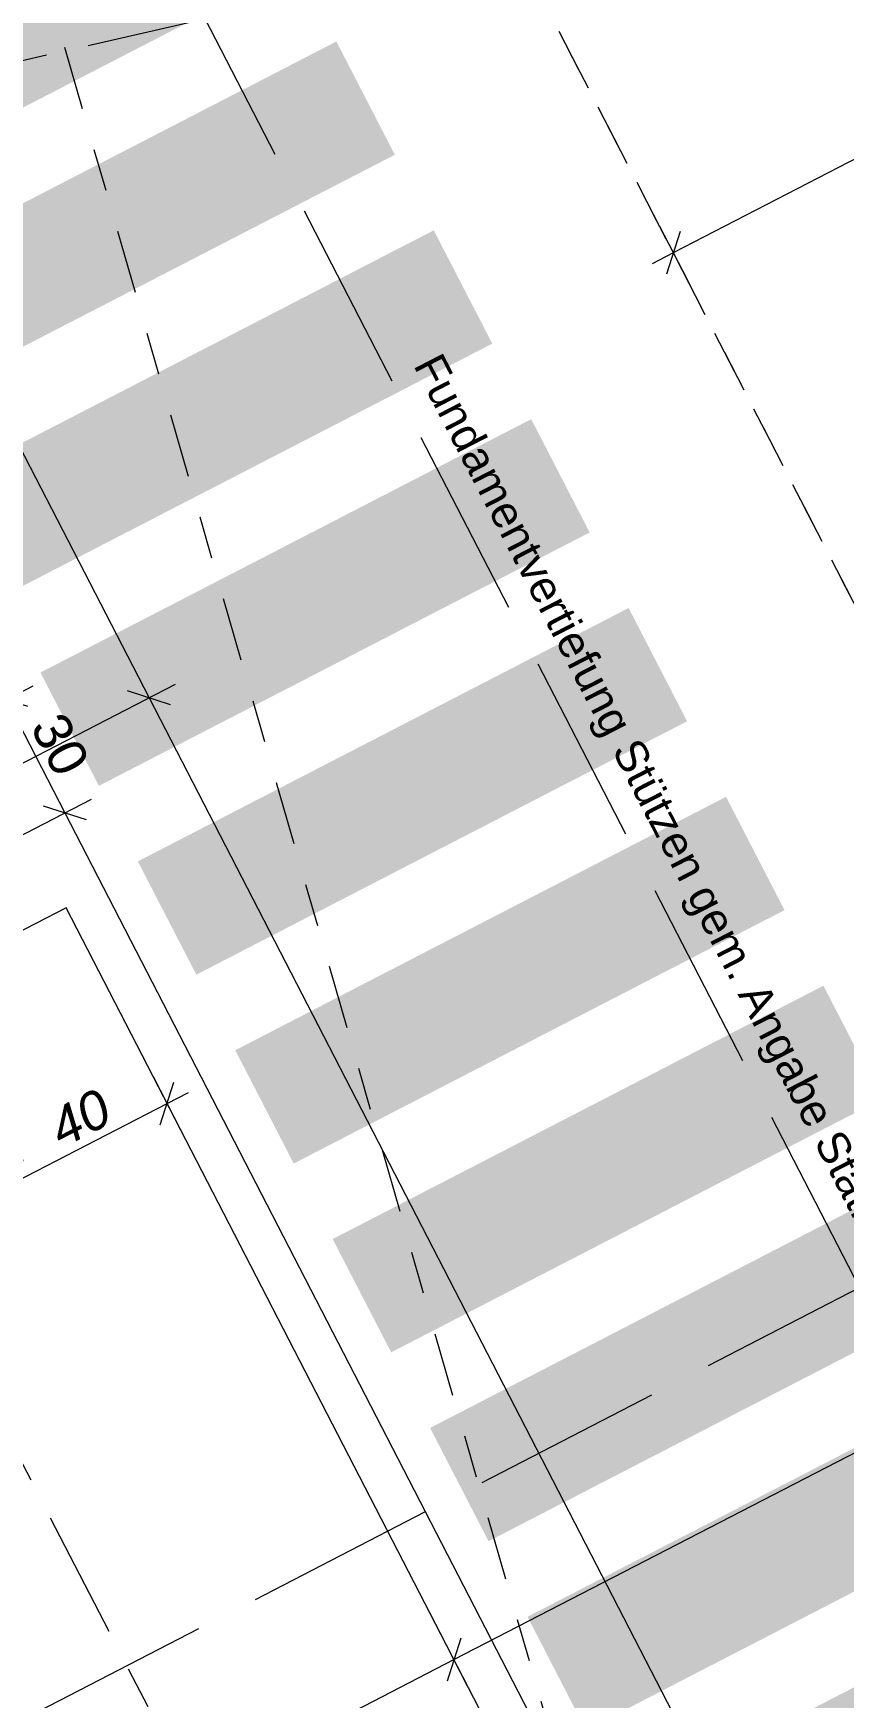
# Model space of a CAD drawing. Header units: metres. Extents: x 2688579.7 to 2688666, y 1281656.9 to 1281721.4.
# Drawn here: x 2688612.925 to 2688614.833, y 1281691.598 to 1281695.514 of the extents above; entities that cross this region are included whole.
import ezdxf

# ---------------------------------------------------------------- set-up
doc = ezdxf.new("R2010")
doc.units = ezdxf.units.M
for name, pattern in [('Strich 2_1mm', [0.15, 0.1, -0.05]), ('Strich 9_3mm', [0.6, 0.45, -0.15]), ('Strichpunkt 3_1_1mm Achsen', [0.25, 0.15, -0.05, 0, -0.05]), ('Strichpunkt 6_1_1mm', [0.4, 0.3, -0.05, 0, -0.05])]:
    doc.linetypes.add(name, pattern=pattern)
for name, color, linetype in [('00 11 Geometer', 7, 'Continuous'), ('00 14 Achsen', 7, 'Continuous'), ('00 80 Plangrafik', 7, 'Continuous'), ('02 11 Fundamente', 7, 'Continuous'), ('02 12 Unterzüge_Deckenabsätze', 7, 'Continuous'), ('03 14 Rampen', 7, 'Continuous'), ('07 12 Bemassung innen', 7, 'Continuous'), ('08 11 Beschriftung allgemein', 7, 'Continuous')]:
    doc.layers.add(name, color=color, linetype=linetype)
doc.styles.add('ERSTELLTER_STIL_1', font='arial.ttf')
doc.styles.add('ERSTELLTER_STIL_2', font='')
doc.styles.get('ERSTELLTER_STIL_2').set_extended_font_data('Arial', italic=True)
doc.dimstyles.new('ERSTELLTER_STIL__1', dxfattribs={"dimtxt": 0.09, "dimasz": 0.07125, "dimexe": 0.18, "dimexo": 0.0625, "dimgap": 0.09, "dimtad": 1, "dimzin": 0, "dimdsep": 46, "dimtxsty": 'ERSTELLTER_STIL_2', "dimblk": 'ARROWHEAD_6', "dimblk1": 'ARROWHEAD_6', "dimblk2": 'ARROWHEAD_6', "dimcen": 0.09, "dimse1": 1, "dimse2": 1, "dimclrd": 256, "dimclre": 256, "dimclrt": 256, "dimazin": 0, "dimtfac": 1, "dimtdec": 4, "dimtmove": 0, "dimatfit": 3, "dimfxl": 1, "dimtolj": 1, "dimtzin": 0, "dimarcsym": 0})
doc.dimstyles.new('ERSTELLTER_STIL__11', dxfattribs={"dimtxt": 0.09, "dimasz": 0.07125, "dimexe": 0.18, "dimexo": 0.0625, "dimgap": 0.09, "dimtad": 1, "dimzin": 0, "dimdsep": 46, "dimtxsty": 'ERSTELLTER_STIL_1', "dimblk": 'ARROWHEAD_6', "dimblk1": 'ARROWHEAD_6', "dimblk2": 'ARROWHEAD_6', "dimcen": 0.09, "dimse1": 1, "dimse2": 1, "dimclrd": 256, "dimclre": 256, "dimclrt": 256, "dimazin": 0, "dimtfac": 1, "dimtdec": 4, "dimtmove": 0, "dimatfit": 3, "dimfxl": 1, "dimtolj": 1, "dimtzin": 0, "dimarcsym": 0})
doc.dimstyles.new('ERSTELLTER_STIL__2', dxfattribs={"dimtxt": 0.09, "dimasz": 0.07125, "dimexe": 0.18, "dimexo": 0.05, "dimgap": 0.09, "dimtad": 1, "dimzin": 0, "dimdsep": 46, "dimtxsty": 'ERSTELLTER_STIL_1', "dimblk": 'ARROWHEAD_6', "dimblk1": 'ARROWHEAD_6', "dimblk2": 'ARROWHEAD_6', "dimcen": 0.09, "dimclrd": 7, "dimclre": 7, "dimclrt": 7, "dimazin": 0, "dimtfac": 1, "dimtdec": 4, "dimtmove": 0, "dimatfit": 3, "dimfxl": 1, "dimtolj": 1, "dimtzin": 0, "dimarcsym": 0})

# ---------------------------------------------------------------- blocks, each defined once
blk = doc.blocks.new('*D410')
at = {"layer": '07 12 Bemassung innen', "color": 7, "linetype": 'Continuous', "lineweight": 5, "transparency": 16777216}
for p, q in [((216.8422, 52.7577), (216.868, 52.7077)), ((212.1137, 50.2541), (216.9304, 52.74)), ((216.868, 52.7077), (220.7875, 45.1129))]:
    blk.add_line(p, q, dxfattribs=at)
at = {"layer": '07 12 Bemassung innen', "color": 7, "linetype": 'Continuous', "lineweight": 18, "transparency": 16777216}
for p, q in [((216.9185, 52.6916), (216.8174, 52.7239)), ((220.838, 45.0967), (220.737, 45.129))]:
    blk.add_line(p, q, dxfattribs=at)
at = {"layer": '07 12 Bemassung innen', "color": 7, "lineweight": 18, "transparency": 16777216, "insert": (218.7772, 49.0443), "char_height": 0.09, "attachment_point": 7, "rotation": 297.2973, "style": 'ERSTELLTER_STIL_1'}
blk.add_mtext('\\A1;{\\pql;\\fArial|b0|i0|c0|p38;8.54\\fArial|b0|i0|c0|p38;\\A1{\\H.66x;\\S5^  ;}}', dxfattribs=at)
blk = doc.blocks.new('ARROWHEAD_6')
at = {"color": 0, "linetype": 'Continuous', "lineweight": 0}
for p, q in [((0, 0), (-1, 0)), ((-0.5, -0.5), (0.5, 0.5))]:
    blk.add_line(p, q, dxfattribs=at)
blk = doc.blocks.new('*D411')
at = {"layer": '07 12 Bemassung innen', "color": 7, "linetype": 'Continuous', "lineweight": 5, "transparency": 16777216}
for p, q in [((216.868, 52.7077), (220.7875, 45.1129)), ((219.8101, 44.6084), (220.85, 45.1451)), ((220.7875, 45.1129), (223.5391, 39.7811))]:
    blk.add_line(p, q, dxfattribs=at)
at = {"layer": '07 12 Bemassung innen', "color": 7, "linetype": 'Continuous', "lineweight": 18, "transparency": 16777216}
for p, q in [((220.838, 45.0967), (220.737, 45.129)), ((223.5897, 39.7649), (223.4886, 39.7972))]:
    blk.add_line(p, q, dxfattribs=at)
at = {"layer": '07 12 Bemassung innen', "color": 7, "lineweight": 18, "transparency": 16777216, "insert": (222.1244, 42.5616), "char_height": 0.09, "attachment_point": 7, "rotation": 297.2973, "style": 'ERSTELLTER_STIL_1'}
blk.add_mtext('\\A1;{\\pql;\\fArial|b0|i0|c0|p38;6.00}', dxfattribs=at)
blk = doc.blocks.new('*D412')
at = {"layer": '07 12 Bemassung innen', "color": 7, "linetype": 'Continuous', "lineweight": 5, "transparency": 16777216}
for p, q in [((220.7875, 45.1129), (223.5391, 39.7811)), ((222.5616, 39.2766), (223.6016, 39.8133)), ((223.5391, 39.7811), (226.887, 33.294)), ((225.9094, 32.7895), (226.9494, 33.3263)), ((226.887, 33.294), (230.8311, 25.6516))]:
    blk.add_line(p, q, dxfattribs=at)
at = {"layer": '07 12 Bemassung innen', "color": 7, "linetype": 'Continuous', "lineweight": 18, "transparency": 16777216}
for p, q in [((223.5897, 39.7649), (223.4886, 39.7972)), ((226.9375, 33.2779), (226.8364, 33.3102))]:
    blk.add_line(p, q, dxfattribs=at)
at = {"layer": '07 12 Bemassung innen', "color": 7, "lineweight": 18, "transparency": 16777216, "insert": (225.1741, 36.6522), "char_height": 0.09, "attachment_point": 7, "rotation": 297.2973, "style": 'ERSTELLTER_STIL_1'}
blk.add_mtext('\\A1;{\\pql;\\fArial|b0|i0|c0|p38;7.30}', dxfattribs=at)
blk = doc.blocks.new('*D417')
at = {"layer": '07 12 Bemassung innen', "color": 7, "linetype": 'Continuous', "lineweight": 5, "transparency": 16777216}
for p, q in [((216.6013, 52.5701), (220.452, 45.1085)), ((219.4303, 44.5812), (220.5145, 45.1408)), ((220.452, 45.1085), (220.5896, 44.8419)), ((219.5679, 44.3146), (220.6521, 44.8742)), ((220.5896, 44.8419), (223.2037, 39.7767))]:
    blk.add_line(p, q, dxfattribs=at)
at = {"layer": '07 12 Bemassung innen', "color": 7, "linetype": 'Continuous', "lineweight": 18, "transparency": 16777216}
for p, q in [((220.5025, 45.0924), (220.4015, 45.1247)), ((220.6401, 44.8258), (220.5391, 44.8581))]:
    blk.add_line(p, q, dxfattribs=at)
at = {"layer": '07 12 Bemassung innen', "color": 7, "lineweight": 18, "transparency": 16777216, "insert": (220.5055, 45.0442), "char_height": 0.09, "attachment_point": 7, "rotation": 297.2973, "style": 'ERSTELLTER_STIL_1'}
blk.add_mtext('\\A1;{\\pql;\\fArial|b0|i0|c0|p38;30}', dxfattribs=at)
blk = doc.blocks.new('*D418')
at = {"layer": '07 12 Bemassung innen', "color": 7, "linetype": 'Continuous', "lineweight": 18, "transparency": 16777216}
for p, q in [((220.6401, 44.8258), (220.5391, 44.8581)), ((223.2542, 39.7606), (223.1531, 39.7929))]:
    blk.add_line(p, q, dxfattribs=at)
at = {"layer": '07 12 Bemassung innen', "color": 7, "linetype": 'Continuous', "lineweight": 5, "transparency": 16777216}
blk.add_line((220.5896, 44.8419), (223.2037, 39.7767), dxfattribs=at)
at = {"layer": '07 12 Bemassung innen', "color": 7, "lineweight": 18, "transparency": 16777216, "insert": (221.8577, 42.424), "char_height": 0.09, "attachment_point": 7, "rotation": 297.2973, "style": 'ERSTELLTER_STIL_1'}
blk.add_mtext('\\A1;{\\pql;\\fArial|b0|i0|c0|p38;5.70}', dxfattribs=at)
blk = doc.blocks.new('*D419')
at = {"layer": '07 12 Bemassung innen', "color": 7, "linetype": 'Continuous', "lineweight": 5, "transparency": 16777216}
for p, q in [((220.5896, 44.8419), (223.2037, 39.7767)), ((222.1818, 39.2494), (223.2661, 39.809)), ((223.2037, 39.7767), (223.3412, 39.5101)), ((222.3194, 38.9828), (223.4037, 39.5424)), ((223.3412, 39.5101), (226.5515, 33.2897))]:
    blk.add_line(p, q, dxfattribs=at)
at = {"layer": '07 12 Bemassung innen', "color": 7, "linetype": 'Continuous', "lineweight": 18, "transparency": 16777216}
for p, q in [((223.2542, 39.7606), (223.1531, 39.7929)), ((223.3918, 39.494), (223.2907, 39.5263))]:
    blk.add_line(p, q, dxfattribs=at)
at = {"layer": '07 12 Bemassung innen', "color": 7, "lineweight": 18, "transparency": 16777216, "insert": (223.2571, 39.7124), "char_height": 0.09, "attachment_point": 7, "rotation": 297.2973, "style": 'ERSTELLTER_STIL_1'}
blk.add_mtext('\\A1;{\\pql;\\fArial|b0|i0|c0|p38;30}', dxfattribs=at)
blk = doc.blocks.new('*D517')
at = {"layer": '07 12 Bemassung innen', "color": 253, "linetype": 'Continuous', "lineweight": 13, "true_color": 0x9f9f9f, "transparency": 16777216}
for p, q in [((223.3223, 46.9103), (223.3868, 46.7853)), ((223.3384, 46.7973), (223.3707, 46.8983)), ((223.3546, 46.8478), (222.0215, 46.1598)), ((223.4046, 46.8736), (223.3546, 46.8478)), ((221.9893, 46.2223), (222.0538, 46.0973)), ((222.0377, 46.2103), (222.0054, 46.1093)), ((222.0215, 46.1598), (221.9716, 46.134))]:
    blk.add_line(p, q, dxfattribs=at)
at = {"layer": '07 12 Bemassung innen', "color": 253, "lineweight": 13, "true_color": 0x9f9f9f, "transparency": 16777216, "insert": (222.5734, 46.4649), "char_height": 0.09, "attachment_point": 7, "rotation": 27.2982, "style": 'ERSTELLTER_STIL_1'}
blk.add_mtext('\\A1;{\\pql;\\fArial|b0|i0|c0|p38;1.50}', dxfattribs=at)
blk = doc.blocks.new('*D518')
at = {"layer": '07 12 Bemassung innen', "color": 253, "linetype": 'Continuous', "lineweight": 13, "true_color": 0x9f9f9f, "transparency": 16777216}
for p, q in [((222.0377, 46.2103), (222.0054, 46.1093)), ((222.0215, 46.1598), (221.9716, 46.134))]:
    blk.add_line(p, q, dxfattribs=at)
blk = doc.blocks.new('*D625')
at = {"layer": '07 12 Bemassung innen', "color": 253, "linetype": 'Continuous', "lineweight": 13, "true_color": 0x9f9f9f, "transparency": 16777216}
for p, q in [((220.8623, 44.0959), (220.7978, 44.2209)), ((220.814, 44.1079), (220.8462, 44.2089)), ((220.8301, 44.1584), (220.8801, 44.1842)), ((220.4746, 43.9749), (220.8301, 44.1584)), ((220.4907, 44.0255), (220.4585, 43.9244)), ((219.8526, 43.6539), (220.4746, 43.9749))]:
    blk.add_line(p, q, dxfattribs=at)
at = {"layer": '07 12 Bemassung innen', "color": 253, "lineweight": 13, "true_color": 0x9f9f9f, "transparency": 16777216, "insert": (220.5834, 44.0513), "char_height": 0.09, "attachment_point": 7, "rotation": 27.2964, "style": 'ERSTELLTER_STIL_2'}
blk.add_mtext('\\A1;{\\pql;\\fArial|b0|i1|c0|p38;40}', dxfattribs=at)
blk = doc.blocks.new('*D631')
at = {"layer": '07 12 Bemassung innen', "color": 253, "linetype": 'Continuous', "lineweight": 13, "true_color": 0x9f9f9f, "transparency": 16777216}
for p, q in [((221.5053, 42.85), (226.6158, 45.4873)), ((221.5375, 42.7875), (221.473, 42.9125)), ((221.5214, 42.9005), (221.4892, 42.7995)), ((217.062, 40.557), (221.5053, 42.85)), ((217.0943, 40.4945), (217.0298, 40.6195)), ((217.0782, 40.6075), (217.0459, 40.5065)), ((212.6188, 38.264), (217.062, 40.557))]:
    blk.add_line(p, q, dxfattribs=at)
at = {"layer": '07 12 Bemassung innen', "color": 253, "lineweight": 13, "true_color": 0x9f9f9f, "transparency": 16777216, "insert": (219.169, 41.6646), "char_height": 0.09, "attachment_point": 7, "rotation": 27.2964, "style": 'ERSTELLTER_STIL_2'}
blk.add_mtext('\\A1;{\\pql;\\fArial|b0|i1|c0|p38;5.00}', dxfattribs=at)
blk = doc.blocks.new('*D632')
at = {"layer": '07 12 Bemassung innen', "color": 253, "linetype": 'Continuous', "lineweight": 13, "true_color": 0x9f9f9f, "transparency": 16777216}
for p, q in [((226.648, 45.4248), (226.5835, 45.5498)), ((226.6319, 45.5378), (226.5996, 45.4368)), ((221.5053, 42.85), (226.6158, 45.4873)), ((221.5214, 42.9005), (221.4892, 42.7995))]:
    blk.add_line(p, q, dxfattribs=at)
at = {"layer": '07 12 Bemassung innen', "color": 253, "lineweight": 13, "true_color": 0x9f9f9f, "transparency": 16777216, "insert": (223.9459, 44.1297), "char_height": 0.09, "attachment_point": 7, "rotation": 27.2964, "style": 'ERSTELLTER_STIL_2'}
blk.add_mtext('\\A1;{\\pql;\\fArial|b0|i1|c0|p38;5.75}', dxfattribs=at)
blk = doc.blocks.new('*D633')
at = {"layer": '07 12 Bemassung innen', "color": 253, "linetype": 'Continuous', "lineweight": 13, "true_color": 0x9f9f9f, "transparency": 16777216}
for p, q in [((228.8182, 46.5448), (228.7537, 46.6697)), ((228.7698, 46.5567), (228.8021, 46.6578)), ((226.6158, 45.4873), (228.7859, 46.6072)), ((228.7859, 46.6072), (228.8359, 46.633)), ((226.648, 45.4248), (226.5835, 45.5498)), ((226.6319, 45.5378), (226.5996, 45.4368)), ((221.5053, 42.85), (226.6158, 45.4873))]:
    blk.add_line(p, q, dxfattribs=at)
at = {"layer": '07 12 Bemassung innen', "color": 253, "lineweight": 13, "true_color": 0x9f9f9f, "transparency": 16777216, "insert": (227.5862, 46.0084), "char_height": 0.09, "attachment_point": 7, "rotation": 27.2964, "style": 'ERSTELLTER_STIL_2'}
blk.add_mtext('\\A1;{\\pql;\\fArial|b0|i1|c0|p38;2.44}', dxfattribs=at)
blk = doc.blocks.new('A$C08e27e3d')
at = {"layer": '00 80 Plangrafik', "linetype": 'Continuous', "lineweight": 0, "true_color": 0x373737}
for points in [[(30.5509, 39.9625), (29.3957, 39.3663), (29.5333, 39.0997), (30.6885, 39.6959)], [(30.7802, 39.5181), (29.625, 38.922), (29.7626, 38.6554), (30.9178, 39.2515)], [(31.0095, 39.0738), (29.8543, 38.4776), (29.9919, 38.2111), (31.1471, 38.8072)], [(31.2388, 38.6295), (30.0836, 38.0333), (30.2212, 37.7667), (31.3764, 38.3629)], [(31.4681, 38.1852), (30.3129, 37.589), (30.4505, 37.3224), (31.6057, 37.9186)], [(31.6974, 37.7409), (30.5422, 37.1447), (30.6798, 36.8781), (31.835, 37.4743)], [(31.9267, 37.2965), (30.7715, 36.7004), (30.9091, 36.4338), (32.0643, 37.0299)], [(32.156, 36.8522), (31.0008, 36.256), (31.1384, 35.9894), (32.2936, 36.5856)], [(32.3853, 36.4079), (31.2301, 35.8117), (31.3676, 35.5451), (32.5229, 36.1413)], [(32.6146, 35.9636), (31.4594, 35.3674), (31.5969, 35.1008), (32.7522, 35.697)]]:
    blk.add_hatch(color=250, dxfattribs=at).paths.add_polyline_path(points)
at = {"layer": '00 11 Geometer', "color": 250, "linetype": 'Continuous', "lineweight": 13, "true_color": 0x3f3f3f}
blk.add_open_spline([(61.1024, 48.4842), (56.7735, 47.3408), (52.4636, 46.1654), (48.1347, 45.022), (44.678, 44.109), (41.2024, 43.228), (37.7457, 42.315), (37.7457, 42.315), (36.511, 46.2983), (35.8937, 48.29), (35.8937, 48.29), (32.7797, 46.7253), (31.2227, 45.943), (31.2227, 45.943), (21.4427, 43.8217), (16.5527, 42.761), (16.5527, 42.761), (7.358, 41.145), (2.7607, 40.337), (2.7607, 40.337), (2.8527, 38.8203), (2.8987, 38.062), (2.8987, 38.062), (4.8573, 28.42), (5.8367, 23.599), (5.8367, 23.599), (7.25, 21.697), (7.9567, 20.746), (7.9567, 20.746), (10.0487, 18.484), (11.0947, 17.353), (11.0947, 17.353), (13.3607, 15.2537), (14.4937, 14.204), (14.4937, 14.204), (16.143, 13), (16.9677, 12.398), (16.9677, 12.398), (20.3197, 9.7767), (21.9957, 8.466), (21.9957, 8.466), (24.6377, 6.944), (25.9587, 6.183), (25.9587, 6.183), (28.6093, 5.3337), (29.8403, 4.9574), (31.0712, 4.5812), (32.3963, 4.2851), (33.8154, 4.0693), (35.2346, 3.8534), (36.5267, 3.7447), (37.6917, 3.743), (38.8567, 3.7413), (39.7704, 3.7444), (40.433, 3.7523), (41.0955, 3.7601), (41.9579, 3.7965), (43.0202, 3.8615), (44.0825, 3.9265), (45.4172, 4.0562), (47.0242, 4.2505), (49.4347, 4.542), (51.8452, 4.8335), (54.2557, 5.125), (54.2557, 5.125), (66.345, 7.4217), (72.3897, 8.57), (72.3897, 8.57), (76.099, 9.5253), (77.9537, 10.003), (77.9537, 10.003), (81.433, 12.119), (83.1727, 13.177), (83.1727, 13.177), (79.772, 18.6823), (78.0717, 21.435), (77.2604, 22.7484), (76.449, 24.0617), (75.6377, 25.375), (75.6377, 25.375), (73.883, 28.157), (73.0057, 29.548), (71.2765, 32.2896), (69.5477, 35.0313), (67.8187, 37.773), (67.8187, 37.773), (61.1024, 48.4842), (61.1024, 48.4842)], degree=3, knots=[0, 0, 0, 0, 1, 1, 1, 2, 2, 2, 3, 3, 3, 4, 4, 4, 5, 5, 5, 6, 6, 6, 7, 7, 7, 8, 8, 8, 9, 9, 9, 10, 10, 10, 11, 11, 11, 12, 12, 12, 13, 13, 13, 14, 14, 14, 15, 15, 15, 16, 16, 16, 17, 17, 17, 18, 18, 18, 19, 19, 19, 20, 20, 20, 21, 21, 21, 22, 22, 22, 23, 23, 23, 24, 24, 24, 25, 25, 25, 26, 26, 26, 27, 27, 27, 28, 28, 28, 29, 29, 29, 29], dxfattribs=at)
at = {"layer": '00 14 Achsen', "color": 7, "linetype": 'Strichpunkt 6_1_1mm', "lineweight": 13}
for p, q in [((24.8788, 46.1753), (40.3862, 16.1258)), ((5.041, 33.7746), (30.4667, 39.5704))]:
    blk.add_line(p, q, dxfattribs=at)
at = {"layer": '00 80 Plangrafik', "color": 253, "linetype": 'Strich 2_1mm', "lineweight": 13, "true_color": 0x9f9f9f, "flags": 128}
blk.add_lwpolyline([(44.9255, 13.1492), (28.4758, 45.0224)], dxfattribs=at)
at = {"layer": '00 80 Plangrafik', "color": 7, "linetype": 'Strich 2_1mm', "lineweight": 5, "flags": 128}
blk.add_lwpolyline([(44.765, 13.4603), (28.6456, 44.6935)], dxfattribs=at)
at = {"layer": '02 11 Fundamente', "color": 7, "linetype": 'Strich 9_3mm', "lineweight": 5}
blk.add_lwpolyline([(30.1774, 40.141), (26.6229, 38.3066), (28.4572, 34.752), (32.0118, 36.5864)], close=True, dxfattribs=at)
at = {"layer": '02 12 Unterzüge_Deckenabsätze', "color": 7, "linetype": 'Strichpunkt 3_1_1mm Achsen', "lineweight": 5}
blk.add_line((28.6456, 44.6935), (38.5645, 10.2603), dxfattribs=at)
at = {"layer": '03 14 Rampen', "color": 253, "linetype": 'Continuous', "lineweight": 13, "true_color": 0x9f9f9f, "flags": 128}
blk.add_lwpolyline([(25.7011, 35.1865), (26.9164, 32.8316), (31.3596, 35.1246), (30.1443, 37.4795)], close=True, dxfattribs=at)
at = {"layer": '08 11 Beschriftung allgemein', "color": 251, "linetype": 'Continuous', "lineweight": 5, "true_color": 0x4e4e4e, "insert": (32.0459, 36.604), "char_height": 0.075, "attachment_point": 9, "rotation": 297.2953, "style": 'ERSTELLTER_STIL_1'}
blk.add_mtext('\\A1;{\\pqr;\\fArial|b0|i0|c0|p38;Fundament\\fArial|b0|i0|c0|p38;vertiefung Stützen\\fArial|b0|i0|c0|p38; gem. Angabe Statiker}', dxfattribs=at)
at = {"layer": '07 12 Bemassung innen', "color": 7, "linetype": 'Continuous', "lineweight": 5}
for base, p1, p2, picture, middle in [((30.3392, 37.9739), (21.6209, 43.0922), (29.3173, 37.4465), '*D410', (28.4795, 41.7147)), ((33.0908, 32.6421), (29.3173, 37.4465), (32.0689, 32.1147), '*D411', (31.7697, 35.3394)), ((30.1413, 37.7029), (28.9375, 37.4193), (29.0751, 37.1527), '*D417', (30.1286, 37.8649)), ((36.4386, 26.155), (32.0689, 32.1147), (35.4166, 25.6276), '*D412', (34.8194, 29.43)), ((32.7553, 32.6377), (29.0751, 37.1527), (31.6891, 32.0875), '*D418', (31.503, 35.2018)), ((32.8929, 32.3711), (31.6891, 32.0875), (31.8266, 31.8209), '*D419', (32.8803, 32.5331))]:
    dim = blk.add_linear_dim(base=base, p1=p1, p2=p2, angle=297.2973, dimstyle='ERSTELLTER_STIL__2', dxfattribs=at)
    dim.commit()
    dim.dimension.update_dxf_attribs({"geometry": picture, "text_midpoint": middle, "dimtype": 128, "text_rotation": 297.2973, "insert": (-190.4483, -7.139)})
at = {"layer": '07 12 Bemassung innen', "color": 253, "linetype": 'Continuous', "lineweight": 13, "true_color": 0x9f9f9f}
for base, p1, p2, angle, dimstyle, picture, middle, turn in [((31.5732, 39.0208), (29.9862, 45.3667), (28.6456, 44.6935), 207.2982, 'ERSTELLTER_STIL__11', '*D517', (32.2083, 39.4195), 27.2982), ((31.5732, 39.0208), (28.6456, 44.6935), (28.4758, 45.0224), 207.2982, 'ERSTELLTER_STIL__11', '*D518', (31.5418, 39.0755), 27.2982), ((38.3376, 39.4683), (37.7056, 35.3677), (37.6821, 40.7385), 27.2964, 'ERSTELLTER_STIL__1', '*D633', (37.2211, 38.963), 27.2964), ((36.1675, 38.3483), (30.1443, 37.4795), (37.7056, 35.3677), 27.2964, 'ERSTELLTER_STIL__1', '*D632', (33.5808, 37.0844), 27.2964), ((31.057, 35.711), (25.7011, 35.1865), (30.1443, 37.4795), 27.2964, 'ERSTELLTER_STIL__1', '*D631', (28.8039, 34.6192), 27.2964), ((30.3818, 37.0194), (29.6972, 37.4737), (30.1443, 37.4795), 27.2964, 'ERSTELLTER_STIL__1', '*D625', (30.1754, 36.9838), 27.2964)]:
    dim = blk.add_linear_dim(base=base, p1=p1, p2=p2, angle=angle, dimstyle=dimstyle, dxfattribs=at)
    dim.commit()
    dim.dimension.update_dxf_attribs({"geometry": picture, "text_midpoint": middle, "dimtype": 128, "text_rotation": turn, "insert": (-190.4483, -7.139)})

msp = doc.modelspace()

# ---------------------------------------------------------------- block references
msp.add_blockref('A$C08e27e3d', (2688582.8583, 1281655.977))

doc.saveas('drawing.dxf')
